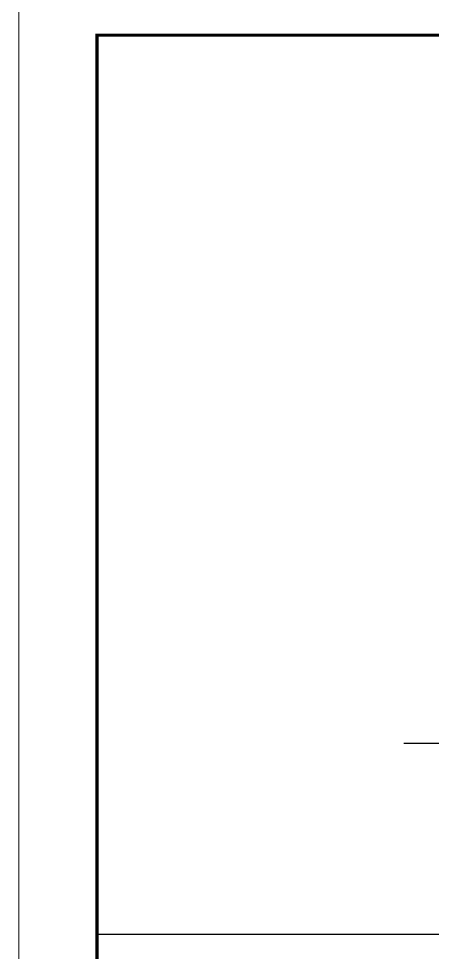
# Model space of a CAD drawing. Extents: x 3774419 to 4775970, y -926964 to 2266.
# Drawn here: x 3804417 to 3817627, y -838448 to -808639 of the extents above; entities that cross this region are included whole.
import ezdxf

# ---------------------------------------------------------------- set-up
doc = ezdxf.new("R2010")
doc.units = 0
doc.header["$LTSCALE"] = 1000
doc.header["$MEASUREMENT"] = 0
doc.layers.add('!!电气', color=1, linetype='CONTINUOUS')
doc.layers.add('图框', color=147, linetype='CONTINUOUS', lineweight=20)

# ---------------------------------------------------------------- blocks, each defined once
blk = doc.blocks.new('A$C24590F8F')
at = {"layer": '!!电气'}
blk.add_line((-2000, 0), (117, 0), dxfattribs=at)

msp = doc.modelspace()

# ---------------------------------------------------------------- linework, layer by layer
at = {"layer": '!!电气', "color": 252}
msp.add_line((3806917.5, -837863.9), (3880522.4, -837863.9), dxfattribs=at)
at = {"layer": '图框'}
msp.add_lwpolyline([(3804417.5, -808163.9), (3888517.5, -808163.9), (3888517.5, -867563.9), (3804417.5, -867563.9)], close=True, dxfattribs=at)
msp.add_lwpolyline([(3804417.5, -808163.9), (3888517.5, -808163.9), (3888517.5, -867563.9), (3804417.5, -867563.9)], close=True, dxfattribs=at)
at = {"layer": '图框', "const_width": 100}
msp.add_lwpolyline([(3887517.5, -866563.9), (3887517.5, -809163.9), (3806917.5, -809163.9), (3806917.5, -866563.9)], close=True, dxfattribs=at)

# ---------------------------------------------------------------- block references
at = {"layer": '!!电气'}
msp.add_blockref('A$C24590F8F', (3818720, -831765.3), dxfattribs=at)

doc.saveas('drawing.dxf')
